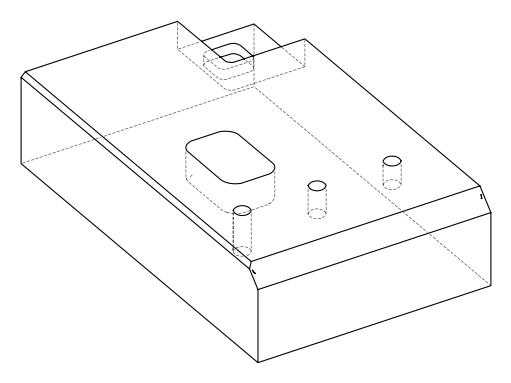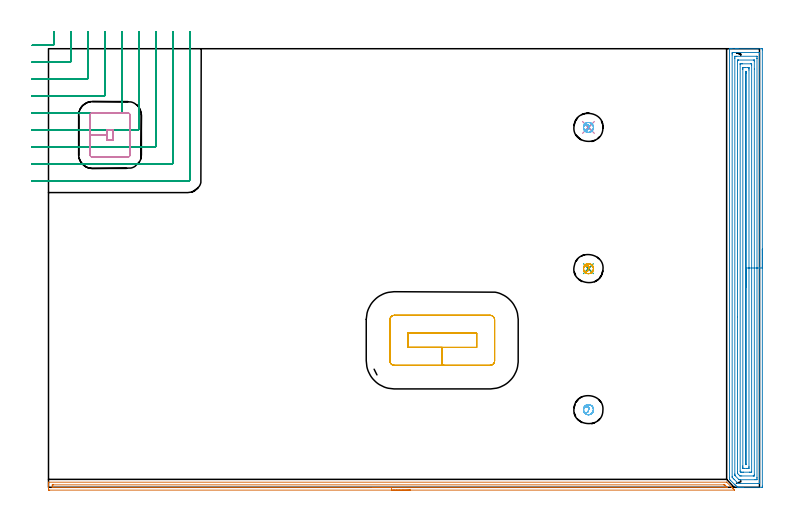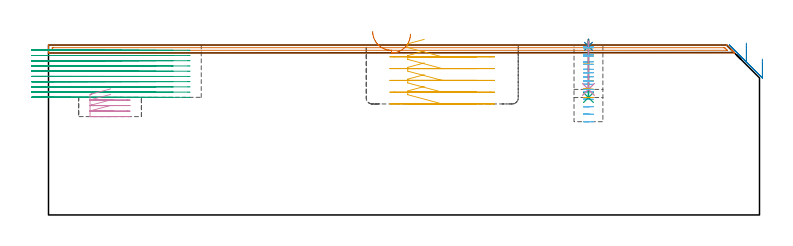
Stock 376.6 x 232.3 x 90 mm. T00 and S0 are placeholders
(PLAN: 12 operations, 6 tool changes, 45.2 min)
(1 AREA_MILL | FG_CHAMFER_SURFACE | UGT0205_001 | 5.95 min | 3222 mm3)
(2 AREA_MILL_1 | FG_CHAMFER_SURFACE_1 | UGT0205_001 | 13.18 min | 35116 mm3)
(3 MILL_CORNER_NOTCH_RECTANGULAR | CORNER_NOTCH_RECTANGULAR | NXT0201_011 | Follow Part, ap 3, ae 75% | 18.47 min | 170492 mm3)
(4 MILL_RECTANGULAR_POCKET | POCKET_RECTANGULAR_STRAIGHT | NXT0201_011 | Follow Part, ap 3, ae 75% | 1.44 min | 11536 mm3)
(5 MILL_RECTANGULAR_POCKET_1 | POCKET_RECTANGULAR_STRAIGHT_1 | NXT0201_007 | Follow Part, ap 6.25, ae 75% | 3.31 min | 122865 mm3)
(6 MILL_BLIND_HOLE_FROM_SOLID_MATERIAL | STEP1POCKET | NXT0201_010 | Spiral | 1.17 min | 7453 mm3)
(7 SPOT_DRILL | STEP1POCKET_1 | NXT0321_9005460120000 | 0.03 min | 5 mm3)
(8 SPOT_DRILL_1 | STEP1POCKET_2 | NXT0321_9005460120000 | 0.03 min | 2 mm3)
(9 DRILL_BLIND_HOLE_INTO_CENTER | STEP1POCKET_1 | NXT0301_128 | 0.12 min | 3011 mm3)
(10 DRILL_BLIND_HOLE_INTO_CENTER_1 | STEP1POCKET_2 | NXT0301_128 | 0.1 min | 2538 mm3)
(11 MILL_ROUGH_BLIND_HOLE_CONTOUR | STEP1POCKET_1 | NXT0201_010 | Spiral | 0.75 min | 2076 mm3)
(12 MILL_ROUGH_BLIND_HOLE_CONTOUR_1 | STEP1POCKET_2 | NXT0201_010 | Spiral | 0.64 min | 1787 mm3)
(TOOL UGT0205_001 | Chamfer Mill 20 x 3 x 45 deg. | D20 FL50 Z2)
(TOOL NXT0201_011 | ENDMILL 12mm [2P460-1200-NA 1630] | D12 FL38 Z6)
(TOOL NXT0201_007 | ENDMILL 25mm [R216.25-25050GCK54P 1620] | D25 R3 FL54 Z5)
(TOOL NXT0201_010 | ENDMILL 10mm [2P460-1000-NA 1630] | D10 FL30 Z6)
(TOOL NXT0321_9005460120000 | NC Spot Drill, 142deg, 12mm, Carbide, Uncoated | D12 PA142 FL30 Z2)
(TOOL NXT0301_128 | Carbide Drill 12mm [861.1-1200-036A1-GP GC34] | D12 PA150 FL37.4 Z2)
(OP 1 AREA_MILL)
G17 G21 G94 G90
T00 M6
G54
G17 G0 G90 X191.7 Y-1.5 S1061 M3
G43 Z100. H0
Z95.8
G94 G1 X191.662 Z94.929 F250.
X191.548 Z94.064
X191.359 Z93.212
X191.097 Z92.38
X190.763 Z91.574
X190.36 Z90.8
X189.891 Z90.064
X189.36 Z89.372
X188.771 Z88.729
X188.128 Z88.14
X187.436 Z87.609
X186.7 Z87.14
X185.926 Z86.737
X185.12 Z86.403
X184.288 Z86.141
X183.436 Z85.952
X182.572 Z85.838
X181.7 Z85.8
X0.63
X0.274 Y-1.496 Z85.802
X0.01 Y-1.492 Z85.804
X0. Y-1.149 Z86.147
Y-0.89 Z86.406
Y-0.274 Z87.02
Y1.118 Z88.414
Y1.474 Z88.769
Y2.413 Z89.713
X0.003 Y2.559 Z89.852
X0.01 Y2.697 Z89.989
X0.182 Y2.7 Z90.
X359.198
X359.203 Y2.697 Z89.996
X359.225 Y2.675 Z89.975
X361.739 Y0.163 Z87.459
X361.876 Y0.025 Z87.323
X362.034 Y-0.133 Z87.165
X362.176 Y-0.274 Z87.021
X362.323 Y-0.422 Z86.876
X362.462 Y-0.56 Z86.737
X362.614 Y-0.711 Z86.584
X363.111 Y-1.211 Z86.089
X363.179 Y-1.279 Z86.021
X363.366 Y-1.47 Z85.828
X363.383 Y-1.494 Z85.804
X363.366 Y-1.499 Z85.799
X181.7 Y-1.5 Z85.8
Y-0.086 Z87.214
X2.225 Y-0.085 Z87.215
X2.06 Y-0.083 Z87.217
X2.021 Y-0.08 Z87.22
X2.01 Y-0.078 Z87.222
X2.007 Y-0.067 Z87.233
X2.003 Y-0.033 Z87.267
X2. Y0.134 Z87.434
Y0.6 Z87.9
Y1.008 Z88.308
X2.003 Y1.145 Z88.445
X2.009 Y1.253 Z88.553
X2.011 Y1.28 Z88.58
X2.025 Y1.281 Z88.581
X2.067 Y1.283 Z88.583
X2.418 Y1.285 Z88.585
X2.611 Y1.286 Z88.586
X357.599 Y1.285 Z88.585
X357.949 Y1.282 Z88.582
X358.123 Y1.279 Z88.579
X358.163 Y1.275 Z88.575
X358.214 Y1.229 Z88.529
X358.299 Y1.149 Z88.449
X358.85 Y0.6 Z87.9
X359.194 Y0.257 Z87.557
X359.477 Y-0.031 Z87.269
X359.505 Y-0.062 Z87.238
X359.517 Y-0.078 Z87.222
X359.51 Y-0.079 Z87.221
X359.406 Y-0.083 Z87.217
X359.194 Y-0.085 Z87.215
X359.001 Y-0.086 Z87.214
X181.7
X180.828 Z87.252
X179.963 Z87.366
X179.112 Z87.555
X178.28 Z87.817
X177.474 Z88.151
X176.7 Z88.554
X175.964 Z89.023
X175.272 Z89.554
X174.629 Z90.143
X174.04 Z90.786
X173.508 Z91.479
X173.04 Z92.214
X172.637 Z92.988
X172.303 Z93.794
X172.041 Z94.626
X171.852 Z95.478
X171.738 Z96.343
X171.7 Z97.214
G0 Z100.
M5
M2
(OP 2 AREA_MILL_1)
G17 G21 G94 G90
T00 M6
G54
G17 G0 G90 X378.1 Y126.15 S1061 M3
G43 Z100. H0
Z82.6
G94 G1 Y126.112 Z81.729 F250.
Y125.998 Z80.864
Y125.809 Z80.012
Y125.547 Z79.18
Y125.213 Z78.374
Y124.81 Z77.6
Y124.342 Z76.864
Y123.81 Z76.172
Y123.221 Z75.529
Y122.578 Z74.94
Y121.886 Z74.409
Y121.15 Z73.94
Y120.376 Z73.537
Y119.57 Z73.203
Y118.738 Z72.941
Y117.886 Z72.752
Y117.022 Z72.638
Y116.15 Z72.6
Y0.603
X378.094 Y0.088 Z72.604
X378.091 Y0.01 Z72.606
X378.007 Y0. Z72.69
X368.086 Z82.608
X367.517 Z83.18
X367.21 Z83.486
X366.641 Z84.055
X366.334 Z84.361
X365.719 Z84.98
X365.261 Z85.438
X365.028 Y0.002 Z85.665
X364.889 Y0.01 Z85.802
X364.858 Y0.039 Z85.835
X364.742 Y0.157 Z85.956
X364.581 Y0.316 Z86.114
X364.296 Y0.603 Z86.402
X364.143 Y0.754 Z86.552
X363.996 Y0.903 Z86.702
X363.85 Y1.049 Z86.848
X363.705 Y1.193 Z86.99
X363.566 Y1.333 Z87.132
X363.404 Y1.495 Z87.294
X363.267 Y1.631 Z87.429
X361.077 Y3.822 Z89.621
X360.731 Y4.172 Z89.968
X360.707 Y4.199 Z89.993
X360.7 Y5.064 Z90.
Y232.144
X360.702 Y232.29 Z89.988
X360.83 Y232.297 Z89.863
X360.964 Y232.3 Z89.735
X361.338 Z89.361
X361.953 Z88.742
X364.013 Z86.685
X364.581 Z86.113
X365.173 Z85.522
X377.723 Z72.974
X378.011 Y232.296 Z72.686
X378.092 Y232.29 Z72.605
X378.099 Y232.207 Z72.599
X378.1 Y231.697 Z72.6
Y116.15
X376.686 Z74.014
Y3.28
X376.685 Y2.552 Z74.015
X376.683 Y2.387 Z74.017
X376.679 Y2.033 Z74.021
X376.342 Y2.009 Z74.358
X375.971 Y2.004 Z74.729
X375.475 Y2. Z75.225
X366.334 Y2.001 Z84.366
X365.835 Y2.003 Z84.865
X365.457 Y2.01 Z85.243
X365.338 Y2.024 Z85.362
X365.215 Y2.143 Z85.485
X364.964 Y2.387 Z85.736
X363.178 Y4.172 Z87.522
X362.829 Y4.522 Z87.871
X362.295 Y5.064 Z88.405
X362.121 Y5.251 Z88.579
X362.119 Y5.428 Z88.581
X362.115 Y5.791 Z88.585
X362.114 Y229.02 Z88.586
X362.115 Y229.747 Z88.585
X362.117 Y229.913 Z88.583
X362.121 Y230.267 Z88.579
X362.458 Y230.291 Z88.242
X362.829 Y230.296 Z87.871
X363.325 Y230.3 Z87.375
X376.467 Z74.233
X376.625 Y230.297 Z74.075
X376.652 Y230.295 Z74.048
X376.677 Y230.291 Z74.023
X376.679 Y230.256 Z74.021
X376.684 Y230.079 Z74.016
X376.685 Y229.913 Z74.015
X376.686 Y116.15 Z74.014
X375.271 Z75.429
Y5.064
X375.27 Y4.885 Z75.43
X375.264 Y4.172 Z75.436
X375.257 Y4.007 Z75.443
X374.219 Y4. Z76.481
X366.334 Y4.001 Z84.366
X366.165 Y4.004 Z84.535
X365.829 Y4.01 Z84.871
X365.765 Y4.046 Z84.935
X365.719 Y4.087 Z84.981
X365.629 Y4.172 Z85.071
X363.613 Y6.187 Z87.087
X363.567 Y6.235 Z87.133
X363.545 Y6.261 Z87.155
X363.538 Y6.273 Z87.162
X363.535 Y6.309 Z87.165
X363.53 Y6.669 Z87.17
X363.529 Y6.849 Z87.171
X363.528 Y7.028 Z87.172
X363.529 Y227.236 Z87.171
X363.53 Y227.415 Z87.17
X363.536 Y228.128 Z87.164
X363.543 Y228.293 Z87.157
X364.581 Y228.3 Z86.119
X374.927 Y228.299 Z75.773
X375.095 Y228.295 Z75.605
X375.257 Y228.29 Z75.443
X375.264 Y228.128 Z75.436
X375.268 Y227.952 Z75.432
X375.271 Y227.236 Z75.429
Y227.056
Y116.15
X373.857 Z76.843
Y6.849
X373.856 Y6.326 Z76.844
X373.853 Y6.15 Z76.847
X373.85 Y6.019 Z76.85
X373.759 Y6.01 Z76.941
X373.342 Y6.001 Z77.358
X373.299 Y6. Z77.401
X367.167 Z83.533
X366.334 Y6.008 Z84.366
X366.281 Y6.01 Z84.419
X365.457 Y6.796 Z85.243
X365.405 Y6.849 Z85.295
X364.95 Y7.366 Z85.75
X364.947 Y7.741 Z85.753
X364.944 Y8.264 Z85.756
X364.943 Y90.13 Z85.757
Y225.451
X364.944 Y225.974 Z85.756
X364.947 Y226.15 Z85.753
X364.95 Y226.281 Z85.75
X365.041 Y226.29 Z85.659
X365.457 Y226.299 Z85.243
X365.501 Y226.3 Z85.199
X373.386 Z77.314
X373.756 Y226.293 Z76.944
X373.843 Y226.29 Z76.857
X373.85 Y226.235 Z76.85
X373.852 Y226.172 Z76.848
X373.856 Y225.82 Z76.844
X373.857 Y221.528 Z76.843
Y116.15
X372.443 Z78.257
X372.442 Y8.199 Z78.258
X372.441 Y8.09 Z78.259
X372.439 Y8.037 Z78.261
X372.437 Y8.017 Z78.263
X372.418 Y8.01 Z78.282
X372.209 Y8.003 Z78.491
X371.59 Y8.001 Z79.11
X371.336 Y8. Z79.364
X368.086 Z82.614
X367.831 Z82.869
X367.21 Y8.002 Z83.49
X366.951 Y8.004 Z83.749
X366.72 Y8.013 Z83.98
X366.568 Y8.152 Z84.132
X366.473 Y8.241 Z84.227
X366.409 Y8.306 Z84.291
X366.364 Y8.356 Z84.336
X366.357 Y8.633 Z84.343
X366.358 Y224.101 Z84.342
X366.359 Y224.21 Z84.341
X366.361 Y224.263 Z84.339
X366.363 Y224.283 Z84.337
X366.382 Y224.29 Z84.318
X366.591 Y224.297 Z84.109
X367.21 Y224.299 Z83.49
X367.464 Y224.3 Z83.236
X371.846 Y224.299 Z78.854
X372.318 Y224.293 Z78.382
X372.426 Y224.29 Z78.274
X372.436 Y224.104 Z78.264
X372.443 Y223.691 Z78.257
Y223.667
Y116.15
X371.029 Z79.671
Y10.99
X371.026 Y10.418 Z79.674
X371.022 Y10.104 Z79.678
X371.015 Y10.01 Z79.685
X370.919 Y10.006 Z79.781
X370.714 Y10.003 Z79.986
X370.248 Y10. Z80.452
X369.838 Z80.862
X368.496 Z82.204
X368.086 Y10.001 Z82.614
X367.949 Y10.003 Z82.751
X367.84 Y10.009 Z82.86
X367.778 Y10.015 Z82.922
X367.776 Y10.097 Z82.924
X367.773 Y10.418 Z82.927
X367.771 Y10.738 Z82.929
Y11.31
Y221.31
X367.774 Y221.882 Z82.926
X367.778 Y222.196 Z82.922
X367.785 Y222.29 Z82.915
X367.881 Y222.294 Z82.819
X368.086 Y222.297 Z82.614
X368.552 Y222.3 Z82.148
X368.962 Z81.738
X370.304 Z80.396
X370.714 Y222.299 Z79.986
X370.851 Y222.297 Z79.849
X370.96 Y222.291 Z79.74
X371.022 Y222.285 Z79.678
X371.024 Y222.203 Z79.676
X371.027 Y221.882 Z79.673
X371.029 Y221.562 Z79.671
Y220.99
Y116.15
X369.615 Z81.085
X369.614 Y12.202 Z81.086
X369.613 Y12.093 Z81.087
X369.611 Y12.039 Z81.089
X369.608 Y12.018 Z81.092
X369.597 Y12.01 Z81.103
X369.499 Y12.005 Z81.201
X369.4 Y12.004 Z81.3
X369.208 Y12.01 Z81.492
X369.192 Y12.202 Z81.508
X369.187 Y12.639 Z81.513
X369.186 Y12.866 Z81.514
Y220.098
X369.187 Y220.207 Z81.513
X369.189 Y220.261 Z81.511
X369.192 Y220.282 Z81.508
X369.203 Y220.29 Z81.497
X369.301 Y220.295 Z81.399
X369.4 Y220.296 Z81.3
X369.592 Y220.29 Z81.108
X369.608 Y220.098 Z81.092
X369.611 Y219.87 Z81.089
X369.614 Y219.434 Z81.086
X369.615 Y219.206 Z81.085
Y116.15
Y115.278 Z81.123
Y114.414 Z81.237
Y113.562 Z81.426
Y112.73 Z81.688
Y111.924 Z82.022
Y111.15 Z82.425
Y110.414 Z82.894
Y109.722 Z83.425
Y109.079 Z84.014
Y108.49 Z84.658
Y107.958 Z85.35
Y107.49 Z86.085
Y107.087 Z86.859
Y106.753 Z87.665
Y106.491 Z88.497
Y106.302 Z89.349
Y106.188 Z90.214
Y106.15 Z91.085
G0 Z100.
M5
M2
(OP 3 MILL_CORNER_NOTCH_RECTANGULAR)
G17 G21 G94 G90
T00 M6
G54
G17 G0 G90 X-8.724 Y234.1 S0 M3
G43 Z100. H1
Z87.23
G94 G1 X-5.724 F250.
X2.305 F500.
G3 X2.9 Y234.695 R0.6
G1 Y238.3
Y241.3 F250.
G0 Z100.
X-9. Y225.1
Z87.23
G1 X-6.
X11.305 F500.
G3 X11.9 Y225.695 R0.6
G1 Y238.3
Y241.3 F250.
G0 Z100.
X-9. Y216.1
Z87.23
G1 X-6.
X20.305 F500.
G3 X20.9 Y216.695 R0.6
G1 Y238.3
Y241.3 F250.
G0 Z100.
X-9. Y207.1
Z87.23
G1 X-6.
X29.304 F500.
G3 X29.9 Y207.696 R0.6
G1 Y238.3
Y241.3 F250.
G0 Z100.
X-9. Y198.1
Z87.23
G1 X-6.
X38.304 F500.
G3 X38.9 Y198.696 R0.6
G1 Y238.3
Y241.3 F250.
G0 Z100.
X-9. Y189.1
Z87.23
G1 X-6.
X47.304 F500.
G3 X47.9 Y189.696 R0.6
G1 Y238.3
Y241.3 F250.
G0 Z100.
X-9. Y180.1
Z87.23
G1 X-6.
X56.304 F500.
G3 X56.9 Y180.696 R0.6
G1 Y238.3
Y241.3 F250.
G0 Z100.
X-9. Y171.1
Z87.23
G1 X-6.
X65.304 F500.
G3 X65.9 Y171.696 R0.6
G1 Y238.3
Y241.3 F250.
G0 Z100.
X-9. Y162.1
Z87.23
G1 X-6.
X73.9 F500.
G3 X74.9 Y163.1 R1.
G1 Y238.3
Y241.3 F250.
G0 Z100.
X-8.724 Y234.1
Z84.46
G1 X-5.724
X2.305 F500.
G3 X2.9 Y234.695 R0.6
G1 Y238.3
Y241.3 F250.
G0 Z100.
X-9. Y225.1
Z84.46
G1 X-6.
X11.305 F500.
G3 X11.9 Y225.695 R0.6
G1 Y238.3
Y241.3 F250.
G0 Z100.
X-9. Y216.1
Z84.46
G1 X-6.
X20.305 F500.
G3 X20.9 Y216.695 R0.6
G1 Y238.3
Y241.3 F250.
G0 Z100.
X-9. Y207.1
Z84.46
G1 X-6.
X29.304 F500.
G3 X29.9 Y207.696 R0.6
G1 Y238.3
Y241.3 F250.
G0 Z100.
X-9. Y198.1
Z84.46
G1 X-6.
X38.304 F500.
G3 X38.9 Y198.696 R0.6
G1 Y238.3
Y241.3 F250.
G0 Z100.
X-9. Y189.1
Z84.46
G1 X-6.
X47.304 F500.
G3 X47.9 Y189.696 R0.6
G1 Y238.3
Y241.3 F250.
G0 Z100.
X-9. Y180.1
Z84.46
G1 X-6.
X56.304 F500.
G3 X56.9 Y180.696 R0.6
G1 Y238.3
Y241.3 F250.
G0 Z100.
X-9. Y171.1
Z84.46
G1 X-6.
X65.304 F500.
G3 X65.9 Y171.696 R0.6
G1 Y238.3
Y241.3 F250.
G0 Z100.
X-9. Y162.1
Z84.46
G1 X-6.
X73.9 F500.
G3 X74.9 Y163.1 R1.
G1 Y238.3
Y241.3 F250.
G0 Z100.
X-8.724 Y234.1
Z81.69
G1 X-5.724
X2.305 F500.
G3 X2.9 Y234.695 R0.6
G1 Y238.3
Y241.3 F250.
G0 Z100.
X-9. Y225.1
Z81.69
G1 X-6.
X11.305 F500.
G3 X11.9 Y225.695 R0.6
G1 Y238.3
Y241.3 F250.
G0 Z100.
X-9. Y216.1
Z81.69
G1 X-6.
X20.305 F500.
G3 X20.9 Y216.695 R0.6
G1 Y238.3
Y241.3 F250.
G0 Z100.
X-9. Y207.1
Z81.69
G1 X-6.
X29.304 F500.
G3 X29.9 Y207.696 R0.6
G1 Y238.3
Y241.3 F250.
G0 Z100.
X-9. Y198.1
Z81.69
G1 X-6.
X38.304 F500.
G3 X38.9 Y198.696 R0.6
G1 Y238.3
Y241.3 F250.
G0 Z100.
X-9. Y189.1
Z81.69
G1 X-6.
X47.304 F500.
G3 X47.9 Y189.696 R0.6
G1 Y238.3
Y241.3 F250.
G0 Z100.
X-9. Y180.1
Z81.69
G1 X-6.
X56.304 F500.
G3 X56.9 Y180.696 R0.6
G1 Y238.3
Y241.3 F250.
G0 Z100.
X-9. Y171.1
Z81.69
G1 X-6.
X65.303 F500.
G3 X65.9 Y171.697 R0.6
G1 Y238.3
Y241.3 F250.
G0 Z100.
X-9. Y162.1
Z81.69
G1 X-6.
X73.9 F500.
G3 X74.9 Y163.1 R1.
G1 Y238.3
Y241.3 F250.
G0 Z100.
X-8.724 Y234.1
Z78.92
G1 X-5.724
X2.305 F500.
G3 X2.9 Y234.695 R0.6
G1 Y238.3
Y241.3 F250.
G0 Z100.
X-9. Y225.1
Z78.92
G1 X-6.
X11.305 F500.
G3 X11.9 Y225.695 R0.6
G1 Y238.3
Y241.3 F250.
G0 Z100.
X-9. Y216.1
Z78.92
G1 X-6.
X20.305 F500.
G3 X20.9 Y216.695 R0.6
G1 Y238.3
Y241.3 F250.
G0 Z100.
X-9. Y207.1
Z78.92
G1 X-6.
X29.304 F500.
G3 X29.9 Y207.696 R0.6
G1 Y238.3
Y241.3 F250.
G0 Z100.
X-9. Y198.1
Z78.92
G1 X-6.
X38.304 F500.
G3 X38.9 Y198.696 R0.6
G1 Y238.3
Y241.3 F250.
G0 Z100.
X-9. Y189.1
Z78.92
G1 X-6.
X47.304 F500.
G3 X47.9 Y189.696 R0.6
G1 Y238.3
Y241.3 F250.
G0 Z100.
X-9. Y180.1
Z78.92
G1 X-6.
X56.304 F500.
G3 X56.9 Y180.696 R0.6
G1 Y238.3
Y241.3 F250.
G0 Z100.
X-9. Y171.1
Z78.92
G1 X-6.
X65.303 F500.
G3 X65.9 Y171.697 R0.6
G1 Y238.3
Y241.3 F250.
G0 Z100.
X-9. Y162.1
Z78.92
G1 X-6.
X73.9 F500.
G3 X74.9 Y163.1 R1.
G1 Y238.3
Y241.3 F250.
G0 Z100.
X-8.724 Y234.1
Z76.15
G1 X-5.724
X2.305 F500.
G3 X2.9 Y234.695 R0.6
G1 Y238.3
Y241.3 F250.
G0 Z100.
X-9. Y225.1
Z76.15
G1 X-6.
X11.305 F500.
G3 X11.9 Y225.695 R0.6
G1 Y238.3
Y241.3 F250.
G0 Z100.
X-9. Y216.1
Z76.15
G1 X-6.
X20.305 F500.
G3 X20.9 Y216.695 R0.6
G1 Y238.3
Y241.3 F250.
G0 Z100.
X-9. Y207.1
Z76.15
G1 X-6.
X29.304 F500.
G3 X29.9 Y207.696 R0.6
G1 Y238.3
Y241.3 F250.
G0 Z100.
X-9. Y198.1
Z76.15
G1 X-6.
X38.304 F500.
G3 X38.9 Y198.696 R0.6
G1 Y238.3
Y241.3 F250.
G0 Z100.
X-9. Y189.1
Z76.15
G1 X-6.
X47.304 F500.
G3 X47.9 Y189.696 R0.6
G1 Y238.3
Y241.3 F250.
G0 Z100.
X-9. Y180.1
Z76.15
G1 X-6.
X56.304 F500.
G3 X56.9 Y180.696 R0.6
G1 Y238.3
Y241.3 F250.
G0 Z100.
X-9. Y171.1
Z76.15
G1 X-6.
X65.304 F500.
G3 X65.9 Y171.696 R0.6
G1 Y238.3
Y241.3 F250.
G0 Z100.
X-9. Y162.1
Z76.15
G1 X-6.
X73.9 F500.
G3 X74.9 Y163.1 R1.
G1 Y238.3
Y241.3 F250.
G0 Z100.
X-8.724 Y234.1
Z73.38
G1 X-5.724
X2.305 F500.
G3 X2.9 Y234.695 R0.6
G1 Y238.3
Y241.3 F250.
G0 Z100.
X-9. Y225.1
Z73.38
G1 X-6.
X11.305 F500.
G3 X11.9 Y225.695 R0.6
G1 Y238.3
Y241.3 F250.
G0 Z100.
X-9. Y216.1
Z73.38
G1 X-6.
X20.305 F500.
G3 X20.9 Y216.695 R0.6
G1 Y238.3
Y241.3 F250.
G0 Z100.
X-9. Y207.1
Z73.38
G1 X-6.
X29.304 F500.
G3 X29.9 Y207.696 R0.6
G1 Y238.3
Y241.3 F250.
G0 Z100.
X-9. Y198.1
Z73.38
G1 X-6.
X38.304 F500.
G3 X38.9 Y198.696 R0.6
G1 Y238.3
Y241.3 F250.
G0 Z100.
X-9. Y189.1
Z73.38
G1 X-6.
X47.304 F500.
G3 X47.9 Y189.696 R0.6
G1 Y238.3
Y241.3 F250.
G0 Z100.
X-9. Y180.1
Z73.38
G1 X-6.
X56.304 F500.
G3 X56.9 Y180.696 R0.6
G1 Y238.3
Y241.3 F250.
G0 Z100.
X-9. Y171.1
Z73.38
G1 X-6.
X65.304 F500.
G3 X65.9 Y171.696 R0.6
G1 Y238.3
Y241.3 F250.
G0 Z100.
X-9. Y162.1
Z73.38
G1 X-6.
X73.9 F500.
G3 X74.9 Y163.1 R1.
G1 Y238.3
Y241.3 F250.
G0 Z100.
X-8.724 Y234.1
Z70.61
G1 X-5.724
X2.305 F500.
G3 X2.9 Y234.695 R0.6
G1 Y238.3
Y241.3 F250.
G0 Z100.
X-9. Y225.1
Z70.61
G1 X-6.
X11.305 F500.
G3 X11.9 Y225.695 R0.6
G1 Y238.3
Y241.3 F250.
G0 Z100.
X-9. Y216.1
Z70.61
G1 X-6.
X20.305 F500.
G3 X20.9 Y216.695 R0.6
G1 Y238.3
Y241.3 F250.
G0 Z100.
X-9. Y207.1
Z70.61
G1 X-6.
X29.304 F500.
G3 X29.9 Y207.696 R0.6
G1 Y238.3
Y241.3 F250.
G0 Z100.
X-9. Y198.1
Z70.61
G1 X-6.
X38.304 F500.
G3 X38.9 Y198.696 R0.6
G1 Y238.3
Y241.3 F250.
G0 Z100.
X-9. Y189.1
Z70.61
G1 X-6.
X47.304 F500.
G3 X47.9 Y189.696 R0.6
G1 Y238.3
Y241.3 F250.
G0 Z100.
X-9. Y180.1
Z70.61
G1 X-6.
X56.304 F500.
G3 X56.9 Y180.696 R0.6
G1 Y238.3
Y241.3 F250.
G0 Z100.
X-9. Y171.1
Z70.61
G1 X-6.
X65.303 F500.
G3 X65.9 Y171.697 R0.6
G1 Y238.3
Y241.3 F250.
G0 Z100.
X-9. Y162.1
Z70.61
G1 X-6.
X73.9 F500.
G3 X74.9 Y163.1 R1.
G1 Y238.3
Y241.3 F250.
G0 Z100.
X-8.724 Y234.1
Z67.84
G1 X-5.724
X2.305 F500.
G3 X2.9 Y234.695 R0.6
G1 Y238.3
Y241.3 F250.
G0 Z100.
X-9. Y225.1
Z67.84
G1 X-6.
X11.305 F500.
G3 X11.9 Y225.695 R0.6
G1 Y238.3
Y241.3 F250.
G0 Z100.
X-9. Y216.1
Z67.84
G1 X-6.
X20.305 F500.
G3 X20.9 Y216.695 R0.6
G1 Y238.3
Y241.3 F250.
G0 Z100.
X-9. Y207.1
Z67.84
G1 X-6.
X29.304 F500.
G3 X29.9 Y207.696 R0.6
G1 Y238.3
Y241.3 F250.
G0 Z100.
X-9. Y198.1
Z67.84
G1 X-6.
X38.304 F500.
G3 X38.9 Y198.696 R0.6
G1 Y238.3
Y241.3 F250.
G0 Z100.
X-9. Y189.1
Z67.84
G1 X-6.
X47.304 F500.
G3 X47.9 Y189.696 R0.6
G1 Y238.3
Y241.3 F250.
G0 Z100.
X-9. Y180.1
Z67.84
G1 X-6.
X56.304 F500.
G3 X56.9 Y180.696 R0.6
G1 Y238.3
Y241.3 F250.
G0 Z100.
X-9. Y171.1
Z67.84
G1 X-6.
X65.303 F500.
G3 X65.9 Y171.697 R0.6
G1 Y238.3
Y241.3 F250.
G0 Z100.
X-9. Y162.1
Z67.84
G1 X-6.
X73.9 F500.
G3 X74.9 Y163.1 R1.
G1 Y238.3
Y241.3 F250.
G0 Z100.
X-8.724 Y234.1
Z65.07
G1 X-5.724
X2.305 F500.
G3 X2.9 Y234.695 R0.6
G1 Y238.3
Y241.3 F250.
G0 Z100.
X-9. Y225.1
Z65.07
G1 X-6.
X11.305 F500.
G3 X11.9 Y225.695 R0.6
G1 Y238.3
Y241.3 F250.
G0 Z100.
X-9. Y216.1
Z65.07
G1 X-6.
X20.305 F500.
G3 X20.9 Y216.695 R0.6
G1 Y238.3
Y241.3 F250.
G0 Z100.
X-9. Y207.1
Z65.07
G1 X-6.
X29.304 F500.
G3 X29.9 Y207.696 R0.6
G1 Y238.3
Y241.3 F250.
G0 Z100.
X-9. Y198.1
Z65.07
G1 X-6.
X38.304 F500.
G3 X38.9 Y198.696 R0.6
G1 Y238.3
Y241.3 F250.
G0 Z100.
X-9. Y189.1
Z65.07
G1 X-6.
X47.304 F500.
G3 X47.9 Y189.696 R0.6
G1 Y238.3
Y241.3 F250.
G0 Z100.
X-9. Y180.1
Z65.07
G1 X-6.
X56.304 F500.
G3 X56.9 Y180.696 R0.6
G1 Y238.3
Y241.3 F250.
G0 Z100.
X-9. Y171.1
Z65.07
G1 X-6.
X65.303 F500.
G3 X65.9 Y171.697 R0.6
G1 Y238.3
Y241.3 F250.
G0 Z100.
X-9. Y162.1
Z65.07
G1 X-6.
X73.9 F500.
G3 X74.9 Y163.1 R1.
G1 Y238.3
Y241.3 F250.
G0 Z100.
X-8.724 Y234.1
Z62.3
G1 X-5.724
X2.305 F500.
G3 X2.9 Y234.695 R0.6
G1 Y238.3
Y241.3 F250.
G0 Z100.
X-9. Y225.1
Z62.3
G1 X-6.
X11.305 F500.
G3 X11.9 Y225.695 R0.6
G1 Y238.3
Y241.3 F250.
G0 Z100.
X-9. Y216.1
Z62.3
G1 X-6.
X20.305 F500.
G3 X20.9 Y216.695 R0.6
G1 Y238.3
Y241.3 F250.
G0 Z100.
X-9. Y207.1
Z62.3
G1 X-6.
X29.304 F500.
G3 X29.9 Y207.696 R0.6
G1 Y238.3
Y241.3 F250.
G0 Z100.
X-9. Y198.1
Z62.3
G1 X-6.
X38.304 F500.
G3 X38.9 Y198.696 R0.6
G1 Y238.3
Y241.3 F250.
G0 Z100.
X-9. Y189.1
Z62.3
G1 X-6.
X47.304 F500.
G3 X47.9 Y189.696 R0.6
G1 Y238.3
Y241.3 F250.
G0 Z100.
X-9. Y180.1
Z62.3
G1 X-6.
X56.304 F500.
G3 X56.9 Y180.696 R0.6
G1 Y238.3
Y241.3 F250.
G0 Z100.
X-9. Y171.1
Z62.3
G1 X-6.
X65.303 F500.
G3 X65.9 Y171.697 R0.6
G1 Y238.3
Y241.3 F250.
G0 Z100.
X-9. Y162.1
Z62.3
G1 X-6.
X73.9 F500.
G3 X74.9 Y163.1 R1.
G1 Y238.3
Y241.3 F250.
G0 Z100.
M5
M2
(OP 4 MILL_RECTANGULAR_POCKET)
G17 G21 G94 G90
T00 M6
G54
G17 G0 G90 X32.888 Y198.3 S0 M3
G43 Z100. H1
Z66.762
G94 G1 X23.09 Z64.136 F250.
X22.818 Y198.243 Z64.062
X22.566 Y198.125 Z63.987
X22.348 Y197.952 Z63.913
X22.175 Y197.734 Z63.838
X22.057 Y197.482 Z63.764
X22. Y197.21 Z63.689
Y186.6 Z60.846
X31.
Y183.9 F500.
X34.2
Y189.3
X31.
Y186.6
X22.
Y176.1
G3 X23.2 Y174.9 R1.2
G1 X42.
G3 X43.2 Y176.1 R1.2
G1 Y197.1
G3 X42. Y198.3 R1.2
G1 X23.2
G3 X22. Y197.1 R1.2
G1 Y186.6
Y185.6
G0 X32.888 Y198.3 Z63.846
G1 X23.09 Z61.221 F250.
X22.818 Y198.243 Z61.146
X22.566 Y198.125 Z61.072
X22.348 Y197.952 Z60.997
X22.175 Y197.734 Z60.923
X22.057 Y197.482 Z60.848
X22. Y197.21 Z60.774
Y186.6 Z57.931
X31.
Y183.9 F500.
X34.2
Y189.3
X31.
Y186.6
X22.
Y176.1
G3 X23.2 Y174.9 R1.2
G1 X42.
G3 X43.2 Y176.1 R1.2
G1 Y197.1
G3 X42. Y198.3 R1.2
G1 X23.2
G3 X22. Y197.1 R1.2
G1 Y186.6
Y185.6
G0 X32.888 Y198.3 Z60.931
G1 X23.09 Z58.306 F250.
X22.818 Y198.243 Z58.231
X22.566 Y198.125 Z58.156
X22.348 Y197.952 Z58.082
X22.175 Y197.734 Z58.007
X22.057 Y197.482 Z57.933
X22. Y197.21 Z57.858
Y186.6 Z55.015
X31.
Y183.9 F500.
X34.2
Y189.3
X31.
Y186.6
X22.
Y176.1
G3 X23.2 Y174.9 R1.2
G1 X42.
G3 X43.2 Y176.1 R1.2
G1 Y197.1
G3 X42. Y198.3 R1.2
G1 X23.2
G3 X22. Y197.1 R1.2
G1 Y186.6
Y185.6
G0 X32.888 Y198.3 Z58.015
G1 X23.09 Z55.39 F250.
X22.818 Y198.243 Z55.316
X22.566 Y198.125 Z55.241
X22.348 Y197.952 Z55.167
X22.175 Y197.734 Z55.092
X22.057 Y197.482 Z55.017
X22. Y197.21 Z54.943
Y186.6 Z52.1
X31.
Y183.9 F500.
X34.2
Y189.3
X31.
Y186.6
X22.
Y176.1
G3 X23.2 Y174.9 R1.2
G1 X42.
G3 X43.2 Y176.1 R1.2
G1 Y197.1
G3 X42. Y198.3 R1.2
G1 X23.2
G3 X22. Y197.1 R1.2
G1 Y186.6
Y185.6
G0 Z100.
M5
M2
(OP 5 MILL_RECTANGULAR_POCKET_1)
G17 G21 G94 G90
T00 M6
G54
G17 G0 G90 X199.034 Y81.6 S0 M3
G43 Z100. H1
Z93.
G94 G1 X190.3 Z90.66 F250.
Y74.1 Z88.65
X208.55 Z83.76
X226.8 F500.
Y81.6
X190.3
Y74.1
X208.55
Y64.6
X233.9
G3 X236.3 Y67. R2.4
G1 Y88.7
G3 X233.9 Y91.1 R2.4
G1 X183.2
G3 X180.8 Y88.7 R2.4
G1 Y67.
G3 X183.2 Y64.6 R2.4
G1 X208.55
X209.55
G0 X199.034 Y81.6 Z86.76
G1 X190.3 Z84.42 F250.
Y74.1 Z82.41
X208.55 Z77.52
X226.8 F500.
Y81.6
X190.3
Y74.1
X208.55
Y64.6
X233.9
G3 X236.3 Y67. R2.4
G1 Y88.7
G3 X233.9 Y91.1 R2.4
G1 X183.2
G3 X180.8 Y88.7 R2.4
G1 Y67.
G3 X183.2 Y64.6 R2.4
G1 X208.55
X209.55
G0 X199.034 Y81.6 Z80.52
G1 X190.3 Z78.18 F250.
Y74.1 Z76.17
X208.55 Z71.28
X226.8 F500.
Y81.6
X190.3
Y74.1
X208.55
Y64.6
X233.9
G3 X236.3 Y67. R2.4
G1 Y88.7
G3 X233.9 Y91.1 R2.4
G1 X183.2
G3 X180.8 Y88.7 R2.4
G1 Y67.
G3 X183.2 Y64.6 R2.4
G1 X208.55
X209.55
G0 X199.034 Y81.6 Z74.28
G1 X190.3 Z71.94 F250.
Y74.1 Z69.93
X208.55 Z65.04
X226.8 F500.
Y81.6
X190.3
Y74.1
X208.55
Y64.6
X233.9
G3 X236.3 Y67. R2.4
G1 Y88.7
G3 X233.9 Y91.1 R2.4
G1 X183.2
G3 X180.8 Y88.7 R2.4
G1 Y67.
G3 X183.2 Y64.6 R2.4
G1 X208.55
X209.55
G0 X199.034 Y81.6 Z68.04
G1 X190.3 Z65.7 F250.
Y74.1 Z63.69
X208.55 Z58.8
X226.8 F500.
Y81.6
X190.3
Y74.1
X208.55
Y64.6
X233.9
G3 X236.3 Y67. R2.4
G1 Y88.7
G3 X233.9 Y91.1 R2.4
G1 X183.2
G3 X180.8 Y88.7 R2.4
G1 Y67.
G3 X183.2 Y64.6 R2.4
G1 X208.55
X209.55
G0 Z100.
M5
M2
(OP 6 MILL_BLIND_HOLE_FROM_SOLID_MATERIAL)
G17 G21 G94 G90
T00 M6
G54
G17 G0 G90 X286. Y41.1 S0 M3
G43 Z100. H1
Z89.036
G94 G3 X286.45 Y41.595 R0.452 F250.
X285.875 Y42.419 R1.02
X284.045 Y42.249 R1.79
X283.397 Y40.603 R1.655
X286.497 Y38.497 R2.65
X283.397 Y40.603 R-2.65
X284.947 Y39.55 R1.325
X286. Y41.1 R1.325
G0 Z85.073
G3 X286.45 Y41.595 R0.452
X285.875 Y42.419 R1.02
X284.045 Y42.249 R1.79
X283.397 Y40.603 R1.655
X286.497 Y38.497 R2.65
X283.397 Y40.603 R-2.65
X284.947 Y39.55 R1.325
X286. Y41.1 R1.325
G0 Z81.109
G3 X286.45 Y41.595 R0.452
X285.875 Y42.419 R1.02
X284.045 Y42.249 R1.79
X283.397 Y40.603 R1.655
X286.497 Y38.497 R2.65
X283.397 Y40.603 R-2.65
X284.947 Y39.55 R1.325
X286. Y41.1 R1.325
G0 Z77.145
G3 X286.45 Y41.595 R0.452
X285.875 Y42.419 R1.02
X284.045 Y42.249 R1.79
X283.397 Y40.603 R1.655
X286.497 Y38.497 R2.65
X283.397 Y40.603 R-2.65
X284.947 Y39.55 R1.325
X286. Y41.1 R1.325
G0 Z73.182
G3 X286.45 Y41.595 R0.452
X285.875 Y42.419 R1.02
X284.045 Y42.249 R1.79
X283.397 Y40.603 R1.655
X286.497 Y38.497 R2.65
X283.397 Y40.603 R-2.65
X284.947 Y39.55 R1.325
X286. Y41.1 R1.325
G0 Z69.218
G3 X286.45 Y41.595 R0.452
X285.875 Y42.419 R1.02
X284.045 Y42.249 R1.79
X283.397 Y40.603 R1.655
X286.497 Y38.497 R2.65
X283.397 Y40.603 R-2.65
X284.947 Y39.55 R1.325
X286. Y41.1 R1.325
G0 Z65.255
G3 X286.45 Y41.595 R0.452
X285.875 Y42.419 R1.02
X284.045 Y42.249 R1.79
X283.397 Y40.603 R1.655
X286.497 Y38.497 R2.65
X283.397 Y40.603 R-2.65
X284.947 Y39.55 R1.325
X286. Y41.1 R1.325
G0 Z61.291
G3 X286.45 Y41.595 R0.452
X285.875 Y42.419 R1.02
X284.045 Y42.249 R1.79
X283.397 Y40.603 R1.655
X286.497 Y38.497 R2.65
X283.397 Y40.603 R-2.65
X284.947 Y39.55 R1.325
X286. Y41.1 R1.325
G0 Z57.327
G3 X286.45 Y41.595 R0.452
X285.875 Y42.419 R1.02
X284.045 Y42.249 R1.79
X283.397 Y40.603 R1.655
X286.497 Y38.497 R2.65
X283.397 Y40.603 R-2.65
X284.947 Y39.55 R1.325
X286. Y41.1 R1.325
G0 Z53.364
G3 X286.45 Y41.595 R0.452
X285.875 Y42.419 R1.02
X284.045 Y42.249 R1.79
X283.397 Y40.603 R1.655
X286.497 Y38.497 R2.65
X283.397 Y40.603 R-2.65
X284.947 Y39.55 R1.325
X286. Y41.1 R1.325
G0 Z49.4
G3 X286.45 Y41.595 R0.452
X285.875 Y42.419 R1.02
X284.045 Y42.249 R1.79
X283.397 Y40.603 R1.655
X286.497 Y38.497 R2.65
X283.397 Y40.603 R-2.65
X284.947 Y39.55 R1.325
X286. Y41.1 R1.325
G0 Z100.
M5
M2
(OP 7 SPOT_DRILL)
G17 G21 G94 G90
T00 M6
G54
G17 G0 G90 X286. Y115.8 S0 M3
G43 Z100. H0
G94 G81 G98 Z89.341 F250. R93.
G80
M5
M2
(OP 8 SPOT_DRILL_1)
G17 G21 G94 G90
T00 M6
G54
G17 G0 G90 X286. Y190.6 S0 M3
G43 Z100. H0
G94 G81 G98 Z89.341 F250. R93.
G80
M5
M2
(OP 9 DRILL_BLIND_HOLE_INTO_CENTER)
G17 G21 G94 G90
T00 M6
G54
G17 G0 G90 X286. Y115.8 S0 M3
G43 Z100. H1
G94 G81 G98 Z62.2 F250. R92.
G80
M5
M2
(OP 10 DRILL_BLIND_HOLE_INTO_CENTER_1)
G17 G21 G94 G90
T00 M6
G54
G17 G0 G90 X286. Y190.6 S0 M3
G43 Z100. H1
G94 G81 G98 Z66.5 F250. R92.
G80
M5
M2
(OP 11 MILL_ROUGH_BLIND_HOLE_CONTOUR)
G17 G21 G94 G90
T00 M6
G54
G17 G0 G90 X286. Y115.8 S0 M3
G43 Z100. H1
Z88.6
G94 G3 X286.45 Y116.295 R0.452 F250.
X285.875 Y117.119 R1.02
X284.045 Y116.949 R1.79
X283.397 Y115.303 R1.655
X286.497 Y113.197 R2.65
X283.397 Y115.303 R-2.65
X284.947 Y114.25 R1.325
X286. Y115.8 R1.325
G0 Z84.2
G3 X286.45 Y116.295 R0.452
X285.875 Y117.119 R1.02
X284.045 Y116.949 R1.79
X283.397 Y115.303 R1.655
X286.497 Y113.197 R2.65
X283.397 Y115.303 R-2.65
X284.947 Y114.25 R1.325
X286. Y115.8 R1.325
G0 Z79.8
G3 X286.45 Y116.295 R0.452
X285.875 Y117.119 R1.02
X284.045 Y116.949 R1.79
X283.397 Y115.303 R1.655
X286.497 Y113.197 R2.65
X283.397 Y115.303 R-2.65
X284.947 Y114.25 R1.325
X286. Y115.8 R1.325
G0 Z75.4
G3 X286.45 Y116.295 R0.452
X285.875 Y117.119 R1.02
X284.045 Y116.949 R1.79
X283.397 Y115.303 R1.655
X286.497 Y113.197 R2.65
X283.397 Y115.303 R-2.65
X284.947 Y114.25 R1.325
X286. Y115.8 R1.325
G0 Z71.
G3 X286.45 Y116.295 R0.452
X285.875 Y117.119 R1.02
X284.045 Y116.949 R1.79
X283.397 Y115.303 R1.655
X286.497 Y113.197 R2.65
X283.397 Y115.303 R-2.65
X284.947 Y114.25 R1.325
X286. Y115.8 R1.325
G0 Z66.6
G3 X286.45 Y116.295 R0.452
X285.875 Y117.119 R1.02
X284.045 Y116.949 R1.79
X283.397 Y115.303 R1.655
X286.497 Y113.197 R2.65
X283.397 Y115.303 R-2.65
X284.947 Y114.25 R1.325
X286. Y115.8 R1.325
G0 Z62.2
G3 X286.45 Y116.295 R0.452
X285.875 Y117.119 R1.02
X284.045 Y116.949 R1.79
X283.397 Y115.303 R1.655
X286.497 Y113.197 R2.65
X283.397 Y115.303 R-2.65
X284.947 Y114.25 R1.325
X286. Y115.8 R1.325
G0 Z100.
M5
M2
(OP 12 MILL_ROUGH_BLIND_HOLE_CONTOUR_1)
G17 G21 G94 G90
T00 M6
G54
G17 G0 G90 X286. Y190.6 S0 M3
G43 Z100. H1
Z88.583
G94 G3 X286.45 Y191.095 R0.452 F250.
X285.875 Y191.919 R1.02
X284.045 Y191.749 R1.79
X283.397 Y190.103 R1.655
X286.497 Y187.997 R2.65
X283.397 Y190.103 R-2.65
X284.947 Y189.05 R1.325
X286. Y190.6 R1.325
G0 Z84.167
G3 X286.45 Y191.095 R0.452
X285.875 Y191.919 R1.02
X284.045 Y191.749 R1.79
X283.397 Y190.103 R1.655
X286.497 Y187.997 R2.65
X283.397 Y190.103 R-2.65
X284.947 Y189.05 R1.325
X286. Y190.6 R1.325
G0 Z79.75
G3 X286.45 Y191.095 R0.452
X285.875 Y191.919 R1.02
X284.045 Y191.749 R1.79
X283.397 Y190.103 R1.655
X286.497 Y187.997 R2.65
X283.397 Y190.103 R-2.65
X284.947 Y189.05 R1.325
X286. Y190.6 R1.325
G0 Z75.333
G3 X286.45 Y191.095 R0.452
X285.875 Y191.919 R1.02
X284.045 Y191.749 R1.79
X283.397 Y190.103 R1.655
X286.497 Y187.997 R2.65
X283.397 Y190.103 R-2.65
X284.947 Y189.05 R1.325
X286. Y190.6 R1.325
G0 Z70.917
G3 X286.45 Y191.095 R0.452
X285.875 Y191.919 R1.02
X284.045 Y191.749 R1.79
X283.397 Y190.103 R1.655
X286.497 Y187.997 R2.65
X283.397 Y190.103 R-2.65
X284.947 Y189.05 R1.325
X286. Y190.6 R1.325
G0 Z66.5
G3 X286.45 Y191.095 R0.452
X285.875 Y191.919 R1.02
X284.045 Y191.749 R1.79
X283.397 Y190.103 R1.655
X286.497 Y187.997 R2.65
X283.397 Y190.103 R-2.65
X284.947 Y189.05 R1.325
X286. Y190.6 R1.325
G0 Z100.
M5
M2
